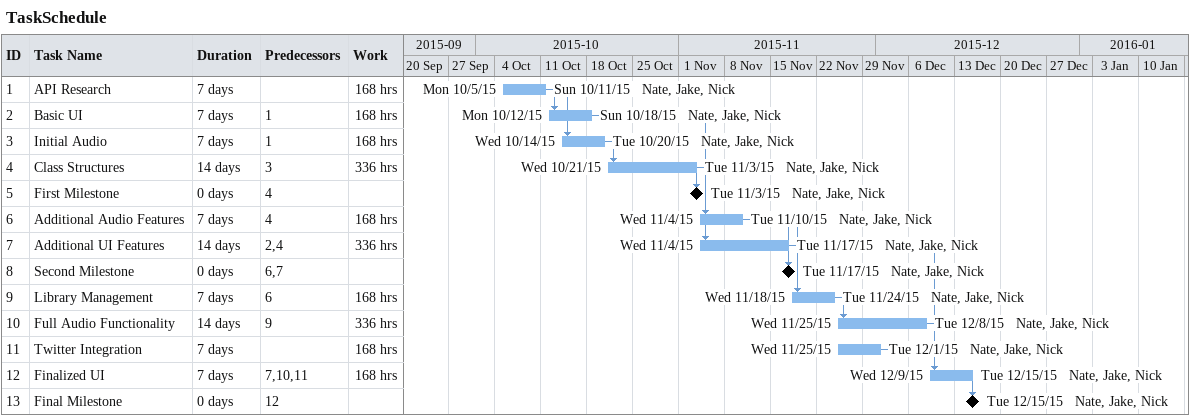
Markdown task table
TaskSchedule

| ID | Task | Duration | Start | Finish | Predecessors | Resources | Work (h) |
|---|---|---|---|---|---|---|---|
| 1 | API Research | 7d | 2015-10-05 | 2015-10-11 |  | Nate, Jake, Nick | 168 |
| 2 | Basic UI | 7d | 2015-10-12 | 2015-10-18 | 1 | Nate, Jake, Nick | 168 |
| 3 | Initial Audio | 7d | 2015-10-14 | 2015-10-20 | 1 | Nate, Jake, Nick | 168 |
| 4 | Class Structures | 14d | 2015-10-21 | 2015-11-03 | 3 | Nate, Jake, Nick | 336 |
| 5 | First Milestone | 0d | 2015-11-03 | 2015-11-03 | 4 | Nate, Jake, Nick |  |
| 6 | Additional Audio Features | 7d | 2015-11-04 | 2015-11-10 | 4 | Nate, Jake, Nick | 168 |
| 7 | Additional UI Features | 14d | 2015-11-04 | 2015-11-17 | 2, 4 | Nate, Jake, Nick | 336 |
| 8 | Second Milestone | 0d | 2015-11-17 | 2015-11-17 | 6, 7 | Nate, Jake, Nick |  |
| 9 | Library Management | 7d | 2015-11-18 | 2015-11-24 | 6 | Nate, Jake, Nick | 168 |
| 10 | Full Audio Functionality | 14d | 2015-11-25 | 2015-12-08 | 9 | Nate, Jake, Nick | 336 |
| 11 | Twitter Integration | 7d | 2015-11-25 | 2015-12-01 |  | Nate, Jake, Nick | 168 |
| 12 | Finalized UI | 7d | 2015-12-09 | 2015-12-15 | 7, 10, 11 | Nate, Jake, Nick | 168 |
| 13 | Final Milestone | 0d | 2015-12-15 | 2015-12-15 | 12 | Nate, Jake, Nick |  |
